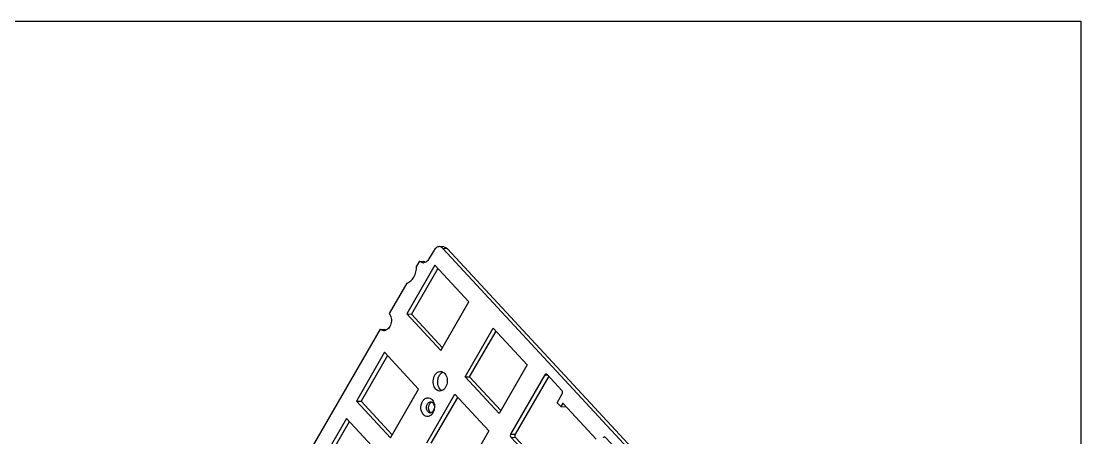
# Model space of a CAD drawing. Header units: millimetres. Extents: x 2563 to 3873, y -1388 to 61.
# Drawn here: x 3207.6 to 3450.6, y -976.2 to -880.6 of the extents above; entities that cross this region are included whole.
import ezdxf

# ---------------------------------------------------------------- set-up
doc = ezdxf.new("R2010")
doc.units = ezdxf.units.MM
doc.header["$LTSCALE"] = 30.734
doc.layers.get('0').update_dxf_attribs({"linetype": 'CONTINUOUS'})

msp = doc.modelspace()

# ---------------------------------------------------------------- linework, layer by layer
at = {"color": 7, "linetype": 'Continuous'}
for p, q in [((3304.527, -932.385), (3303.491, -932.316)), ((3369.542, -1003.128), (3304.277, -932.716)), ((3305.313, -932.786), (3304.277, -932.716)), ((3370.579, -1003.198), (3305.313, -932.786)), ((3302.241, -933.108), (3301.089, -935.104)), ((3302.455, -936.576), (3296.008, -947.743)), ((3303.119, -937.291), (3297.044, -947.813)), ((3298.885, -935.632), (3298.212, -936.797)), ((3298.885, -935.632), (3299.921, -935.702)), ((3310.258, -944.994), (3302.455, -936.576)), ((3295.986, -940.654), (3291.954, -947.636)), ((3303.811, -956.161), (3310.258, -944.994)), ((3296.008, -947.743), (3303.811, -956.161)), ((3296.008, -947.743), (3297.044, -947.813)), ((3297.044, -947.813), (3304.184, -955.515)), ((3289.886, -951.218), (3243.869, -1030.922)), ((3289.886, -951.218), (3290.923, -951.288)), ((3309.356, -962.144), (3315.804, -950.977)), ((3310.393, -962.214), (3316.467, -951.693)), ((3315.804, -950.977), (3323.607, -959.395)), ((3290.919, -956.557), (3284.472, -967.724)), ((3291.583, -957.273), (3285.508, -967.794)), ((3298.722, -964.975), (3290.919, -956.557)), ((3323.607, -959.395), (3317.159, -970.562)), ((3317.159, -970.562), (3309.356, -962.144)), ((3309.356, -962.144), (3310.393, -962.214)), ((3317.532, -969.916), (3310.393, -962.214)), ((3327.646, -961.735), (3319.817, -975.296)), ((3328.54, -962.052), (3320.853, -975.366)), ((3327.646, -961.735), (3328.286, -961.779)), ((3331.611, -965.365), (3328.155, -961.637)), ((3292.275, -976.143), (3298.722, -964.975)), ((3300.583, -977.34), (3307.031, -966.172)), ((3301.62, -977.41), (3307.694, -966.888)), ((3307.031, -966.172), (3314.834, -974.59)), ((3330.481, -968.106), (3331.659, -966.065)), ((3284.472, -967.724), (3292.275, -976.143)), ((3284.472, -967.724), (3285.508, -967.794)), ((3285.508, -967.794), (3292.647, -975.497)), ((3331.304, -968.994), (3330.481, -968.106)), ((3331.673, -968.356), (3331.304, -968.994)), ((3331.304, -968.994), (3332.341, -969.064)), ((3331.673, -968.356), (3331.873, -968.37)), ((3339.456, -976.494), (3331.876, -968.317)), ((3332.428, -968.912), (3332.341, -969.064)), ((3282.146, -971.753), (3275.699, -982.92)), ((3289.949, -980.171), (3282.146, -971.753)), ((3282.809, -972.468), (3276.735, -982.99)), ((3314.834, -974.59), (3308.386, -985.758)), ((3319.817, -975.296), (3320.853, -975.366)), ((3319.866, -975.995), (3323.321, -979.723)), ((3319.866, -975.995), (3320.902, -976.065)), ((3320.902, -976.065), (3323.973, -979.378)), ((3344.987, -979.796), (3341.531, -976.068))]:
    msp.add_line(p, q, dxfattribs=at)
msp.add_lwpolyline([(2563.129, -880.593), (3450.569, -880.593), (3450.569, -1388.473), (2563.129, -1388.473)], close=True)
for centre, radius, start, end in [((3299.763, -934.828), 1.17, 266.13701, 271.70014), ((3290.764, -950.403), 1.182, 266.16232, 276.92187), ((3304.882, -963.927), 1.651, 222.81585, 226.39922), ((3299.973, -968.903), 2.369, 19.34518, 21.50483), ((3301.391, -969.743), 0.673, 249.4994, 254.31806), ((3301.385, -969.762), 0.653, 254.34493, 266.14095), ((3301.375, -969.705), 0.711, 285.76126, 289.42049), ((3300.071, -969.303), 2.23, 325.29547, 330.02629)]:
    msp.add_arc(centre, radius, start, end, dxfattribs=at)
for points, knots in [([(3303.491, -932.316), (3303.253, -932.3), (3302.723, -932.46), (3302.379, -932.87), (3302.241, -933.108)], [0, 0, 0, 0, 0.4635113, 1, 1, 1, 1]), ([(3304.277, -932.716), (3304.172, -932.602), (3303.932, -932.411), (3303.635, -932.325), (3303.491, -932.316)], [0, 0, 0, 0, 0.5169844, 1, 1, 1, 1]), ([(3304.527, -932.386), (3304.671, -932.395), (3304.968, -932.481), (3305.208, -932.672), (3305.313, -932.786)], [0, 0, 0, 0, 0.4830156, 1, 1, 1, 1]), ([(3301.089, -935.104), (3300.945, -935.354), (3300.588, -935.787), (3300.049, -935.99), (3299.797, -935.998)], [0, 0, 0, 0, 0.5349037, 1, 1, 1, 1]), ([(3295.986, -940.654), (3296.316, -940.573), (3296.978, -940.211), (3297.703, -939.292), (3298.15, -938.11), (3298.231, -937.237), (3298.212, -936.797)], [0, 0, 0, 0, 0.2143395, 0.4562139, 0.7227617, 1, 1, 1, 1]), ([(3299.684, -935.996), (3299.54, -935.986), (3299.245, -935.909), (3298.997, -935.736), (3298.885, -935.632)], [0, 0, 0, 0, 0.4859105, 1, 1, 1, 1]), ([(3291.954, -947.636), (3292.203, -947.946), (3292.517, -948.757), (3292.461, -949.824), (3292.161, -950.614), (3291.825, -951.099), (3291.401, -951.443), (3291.069, -951.556), (3290.907, -951.576)], [0, 0, 0, 0, 0.2516871, 0.5260971, 0.6594221, 0.7834748, 0.8963881, 1, 1, 1, 1]), ([(3290.685, -951.582), (3290.541, -951.572), (3290.246, -951.495), (3289.998, -951.322), (3289.886, -951.218)], [0, 0, 0, 0, 0.4860569, 1, 1, 1, 1]), ([(3302.635, -964.979), (3302.346, -964.667), (3301.98, -963.791), (3302.048, -962.637), (3302.403, -961.798), (3302.793, -961.303), (3303.281, -960.987), (3303.65, -960.927), (3303.823, -960.939)], [0, 0, 0, 0, 0.2518255, 0.529554, 0.6634591, 0.7864718, 0.8973678, 1, 1, 1, 1]), ([(3303.671, -965.049), (3303.268, -964.614), (3302.988, -963.628), (3303.173, -962.421), (3303.462, -961.845), (3303.653, -961.61)], [0, 0, 0, 0, 0.4863855, 0.751898, 1, 1, 1, 1]), ([(3304.707, -961.389), (3304.997, -961.701), (3305.363, -962.576), (3305.294, -963.73), (3304.94, -964.57), (3304.549, -965.065), (3304.062, -965.38), (3303.693, -965.44), (3303.52, -965.429)], [0, 0, 0, 0, 0.2518255, 0.529554, 0.6634591, 0.7864718, 0.8973678, 1, 1, 1, 1]), ([(3303.653, -961.61), (3303.7, -961.551), (3303.892, -961.338), (3304.136, -961.168), (3304.332, -961.092)], [0, 0, 0, 0, 0.2657482, 1, 1, 1, 1]), ([(3303.823, -960.939), (3303.985, -960.95), (3304.319, -961.046), (3304.589, -961.261), (3304.707, -961.389)], [0, 0, 0, 0, 0.4827728, 1, 1, 1, 1]), ([(3327.958, -961.537), (3327.899, -961.533), (3327.767, -961.573), (3327.681, -961.676), (3327.646, -961.735)], [0, 0, 0, 0, 0.4637418, 1, 1, 1, 1]), ([(3328.155, -961.637), (3328.142, -961.623), (3328.087, -961.572), (3328.013, -961.541), (3327.958, -961.537)], [0, 0, 0, 0, 0.265136, 1, 1, 1, 1]), ([(3299.814, -970.839), (3299.469, -970.467), (3299.197, -969.646), (3299.278, -968.59), (3299.556, -967.834), (3300.02, -967.255), (3300.631, -966.942), (3301.294, -966.994), (3301.648, -967.251), (3301.794, -967.409)], [0, 0, 0, 0, 0.2627513, 0.407557, 0.5469772, 0.6729125, 0.7839529, 0.8884344, 1, 1, 1, 1]), ([(3303.52, -965.429), (3303.357, -965.418), (3303.023, -965.321), (3302.754, -965.106), (3302.635, -964.979)], [0, 0, 0, 0, 0.4827728, 1, 1, 1, 1]), ([(3331.659, -966.065), (3331.722, -965.955), (3331.775, -965.703), (3331.691, -965.452), (3331.611, -965.365)], [0, 0, 0, 0, 0.516988, 1, 1, 1, 1]), ([(3300.605, -969.739), (3300.517, -969.48), (3300.483, -968.925), (3300.701, -968.406), (3300.874, -968.212)], [0, 0, 0, 0, 0.5116141, 1, 1, 1, 1]), ([(3300.874, -968.212), (3300.958, -968.118), (3301.15, -967.963), (3301.396, -967.912), (3301.51, -967.919)], [0, 0, 0, 0, 0.5251894, 1, 1, 1, 1]), ([(3300.937, -969.223), (3300.935, -969.294), (3300.948, -969.566), (3301.029, -969.839), (3301.132, -970.012)], [0, 0, 0, 0, 0.2616675, 1, 1, 1, 1]), ([(3301.288, -968.241), (3301.261, -968.271), (3301.155, -968.405), (3301.077, -968.56), (3301.034, -968.681)], [0, 0, 0, 0, 0.2392555, 1, 1, 1, 1]), ([(3301.7, -967.971), (3301.662, -967.981), (3301.506, -968.039), (3301.372, -968.146), (3301.288, -968.241)], [0, 0, 0, 0, 0.2371074, 1, 1, 1, 1]), ([(3301.794, -967.409), (3301.834, -967.452), (3301.991, -967.641), (3302.109, -967.861), (3302.177, -968.035)], [0, 0, 0, 0, 0.2380765, 1, 1, 1, 1]), ([(3302.001, -968.169), (3302.055, -968.227), (3302.257, -968.509), (3302.333, -968.868), (3302.329, -969.133)], [0, 0, 0, 0, 0.2303945, 1, 1, 1, 1]), ([(3302.351, -968.826), (3302.361, -968.966), (3302.359, -969.513), (3302.206, -970.065), (3302.002, -970.417)], [0, 0, 0, 0, 0.256167, 1, 1, 1, 1]), ([(3302.208, -968.118), (3302.228, -968.174), (3302.299, -968.404), (3302.339, -968.644), (3302.351, -968.826)], [0, 0, 0, 0, 0.2445506, 1, 1, 1, 1]), ([(3331.798, -968.277), (3331.786, -968.276), (3331.734, -968.281), (3331.692, -968.322), (3331.673, -968.356)], [0, 0, 0, 0, 0.23075, 1, 1, 1, 1]), ([(3301.904, -970.573), (3301.777, -970.756), (3301.48, -971.07), (3300.894, -971.314), (3300.28, -971.233), (3299.952, -970.988), (3299.814, -970.839)], [0, 0, 0, 0, 0.2734454, 0.5171542, 0.7503806, 1, 1, 1, 1]), ([(3300.85, -970.163), (3300.824, -970.135), (3300.72, -970.007), (3300.645, -969.857), (3300.605, -969.739)], [0, 0, 0, 0, 0.2365284, 1, 1, 1, 1]), ([(3301.155, -970.373), (3301.127, -970.363), (3301.014, -970.312), (3300.914, -970.232), (3300.85, -970.163)], [0, 0, 0, 0, 0.2418604, 1, 1, 1, 1]), ([(3301.264, -970.191), (3301.286, -970.215), (3301.373, -970.3), (3301.479, -970.366), (3301.563, -970.399)], [0, 0, 0, 0, 0.26021, 1, 1, 1, 1]), ([(3302.233, -969.677), (3302.176, -969.838), (3302.02, -970.126), (3301.751, -970.326), (3301.612, -970.376)], [0, 0, 0, 0, 0.5349824, 1, 1, 1, 1]), ([(3319.817, -975.296), (3319.754, -975.405), (3319.701, -975.657), (3319.785, -975.909), (3319.866, -975.995)], [0, 0, 0, 0, 0.516988, 1, 1, 1, 1]), ([(3320.853, -975.366), (3320.79, -975.475), (3320.737, -975.727), (3320.822, -975.978), (3320.902, -976.065)], [0, 0, 0, 0, 0.516988, 1, 1, 1, 1]), ([(3341.335, -975.968), (3341.275, -975.964), (3341.143, -976.004), (3341.057, -976.107), (3341.022, -976.166)], [0, 0, 0, 0, 0.4637418, 1, 1, 1, 1]), ([(3341.531, -976.068), (3341.518, -976.054), (3341.463, -976.003), (3341.389, -975.972), (3341.335, -975.968)], [0, 0, 0, 0, 0.265136, 1, 1, 1, 1])]:
    msp.add_open_spline(points, degree=3, knots=knots, dxfattribs=at)
for points in [[(3300.216, -935.916), (3300.11, -935.858), (3300.01, -935.784), (3299.921, -935.702)], [(3291.203, -951.494), (3291.102, -951.437), (3291.008, -951.367), (3290.923, -951.288)], [(3304.034, -965.339), (3303.929, -965.279), (3303.831, -965.205), (3303.744, -965.122)], [(3301.034, -968.681), (3300.972, -968.854), (3300.94, -969.039), (3300.937, -969.223)], [(3301.51, -967.919), (3301.576, -967.924), (3301.643, -967.939), (3301.705, -967.963)], [(3301.705, -967.963), (3301.758, -967.984), (3301.81, -968.011), (3301.857, -968.044)], [(3301.857, -968.044), (3301.909, -968.08), (3301.958, -968.122), (3302.001, -968.169)], [(3302.329, -969.133), (3302.327, -969.317), (3302.295, -969.504), (3302.233, -969.677)], [(3331.876, -968.317), (3331.856, -968.295), (3331.827, -968.279), (3331.798, -968.277)], [(3301.132, -970.012), (3301.17, -970.076), (3301.214, -970.137), (3301.264, -970.191)], [(3301.568, -970.389), (3301.495, -970.41), (3301.417, -970.419), (3301.341, -970.413)]]:
    msp.add_open_spline(points, degree=3, dxfattribs=at)

doc.saveas('drawing.dxf')
